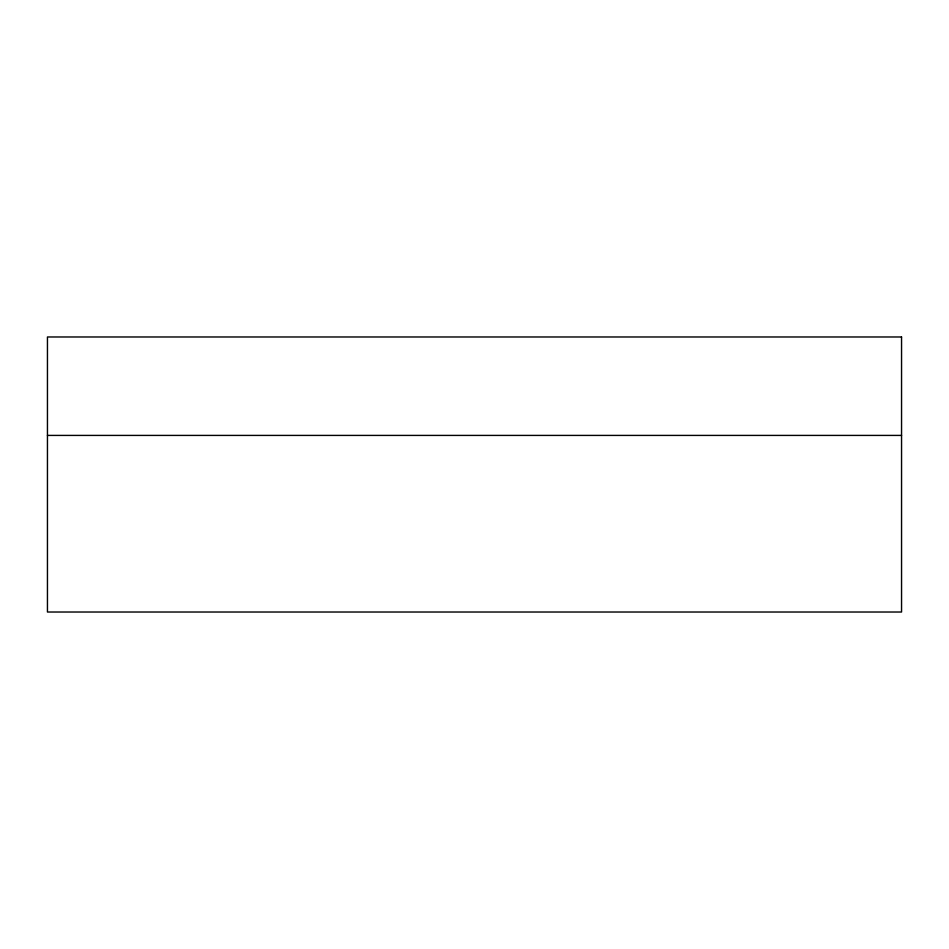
<?xml version="1.0" encoding="UTF-8"?>
<svg xmlns="http://www.w3.org/2000/svg" width="949" height="949" viewBox="0 0 949 949"><rect width="100%" height="100%" fill="white"/><g stroke="black" fill="none" stroke-linecap="round" stroke-linejoin="round"><path stroke-width="1.42" d="M47.45 435.413L901.55 435.413M901.55 336.978L47.45 336.978L47.45 612.022L901.55 612.022L901.55 336.978"/></g></svg>
